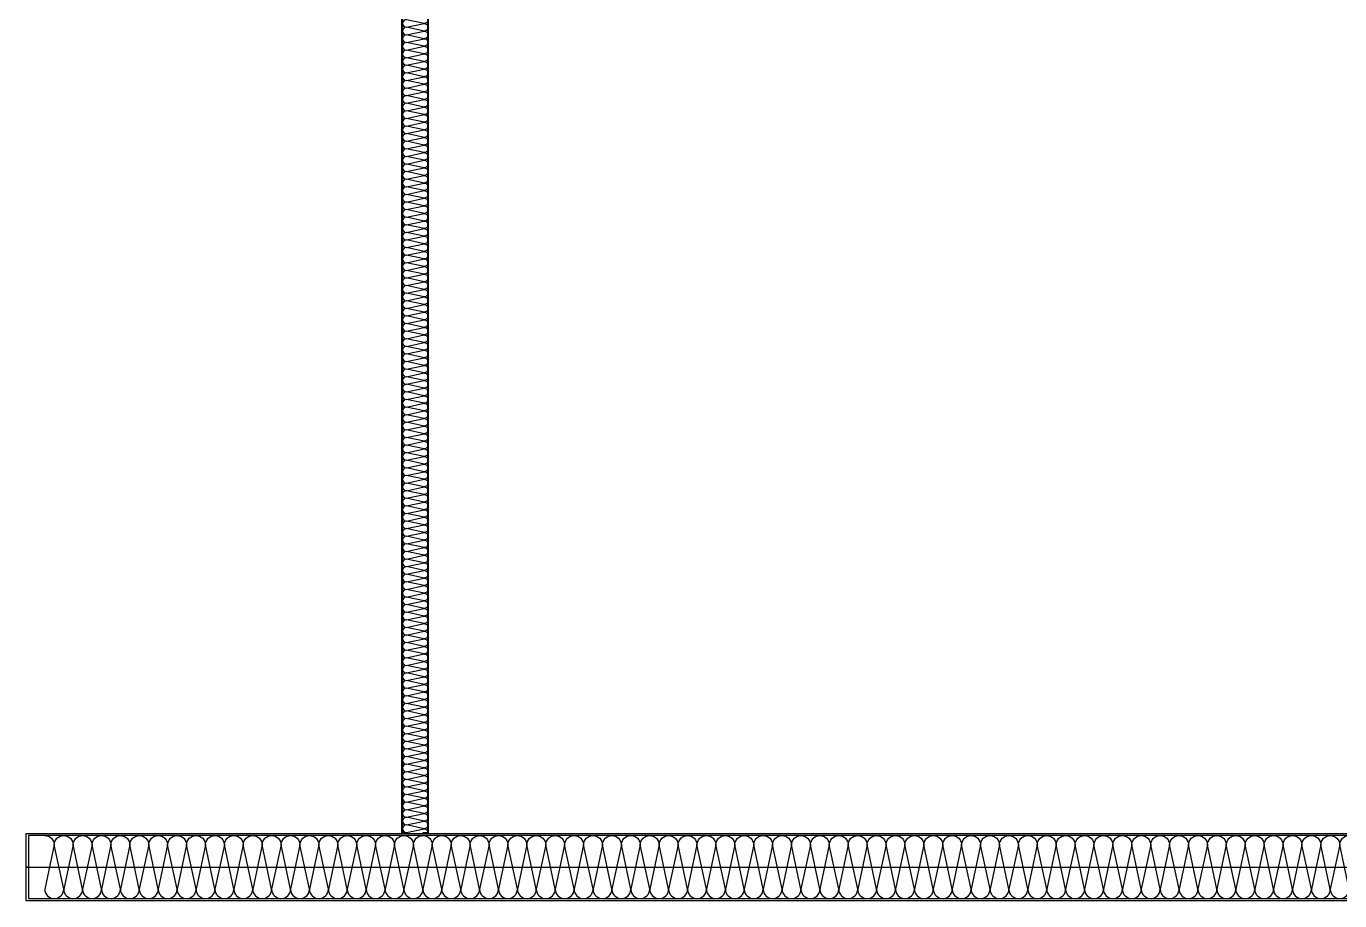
# Model space of a CAD drawing. Header units: millimetres. Extents: x 9 to 147, y 4 to 115.
# Drawn here: x 85.3 to 87.739, y 72.475 to 74.098 of the extents above; entities that cross this region are included whole.
import ezdxf

# ---------------------------------------------------------------- set-up
doc = ezdxf.new("R2010")
doc.units = ezdxf.units.MM
doc.header["$LTSCALE"] = 200
doc.linetypes.add('XR-PLAN$0$CEN-GAUN', pattern=[32.2, 30, -1, 0.2, -1])
for name, color, linetype in [('XR-PLAN$0$CEN', 252, 'XR-PLAN$0$CEN-GAUN'), ('XR-PLAN$0$ELE-4', 252, 'Continuous'), ('XR-PLAN$0$ELE-6', 252, 'Continuous'), ('XR-PLAN$0$HAT-INS', 252, 'Continuous'), ('XR-PLAN$0$Panel', 252, 'Continuous')]:
    doc.layers.add(name, color=color, linetype=linetype)

# ---------------------------------------------------------------- blocks, each defined once
blk = doc.blocks.new('*U102')
at = {"layer": 'XR-PLAN$0$HAT-INS'}
for points in [[(-5764.4, 0, -0.414214), (-5779.4, 15), (-5764.4, 85, 1), (-5794.4, 85), (-5779.4, 15, -0.414214), (-5794.4, 0, 0.414214)], [(-5734.4, 0, -0.414214), (-5749.4, 15), (-5734.4, 85, 1), (-5764.4, 85), (-5749.4, 15, -0.414214), (-5764.4, 0, 0.414214)], [(-5704.4, 0, -0.414214), (-5719.4, 15), (-5704.4, 85, 1), (-5734.4, 85), (-5719.4, 15, -0.414214), (-5734.4, 0, 0.414214)], [(-5674.4, 0, -0.414214), (-5689.4, 15), (-5674.4, 85, 1), (-5704.4, 85), (-5689.4, 15, -0.414214), (-5704.4, 0, 0.414214)], [(-5644.4, 0, -0.414214), (-5659.4, 15), (-5644.4, 85, 1), (-5674.4, 85), (-5659.4, 15, -0.414214), (-5674.4, 0, 0.414214)], [(-5614.4, 0, -0.414214), (-5629.4, 15), (-5614.4, 85, 1), (-5644.4, 85), (-5629.4, 15, -0.414214), (-5644.4, 0, 0.414214)], [(-5584.4, 0, -0.414214), (-5599.4, 15), (-5584.4, 85, 1), (-5614.4, 85), (-5599.4, 15, -0.414214), (-5614.4, 0, 0.414214)], [(-5554.4, 0, -0.414214), (-5569.4, 15), (-5554.4, 85, 1), (-5584.4, 85), (-5569.4, 15, -0.414214), (-5584.4, 0, 0.414214)], [(-5524.4, 0, -0.414214), (-5539.4, 15), (-5524.4, 85, 1), (-5554.4, 85), (-5539.4, 15, -0.414214), (-5554.4, 0, 0.414214)], [(-5494.4, 0, -0.414214), (-5509.4, 15), (-5494.4, 85, 1), (-5524.4, 85), (-5509.4, 15, -0.414214), (-5524.4, 0, 0.414214)], [(-5464.4, 0, -0.414214), (-5479.4, 15), (-5464.4, 85, 1), (-5494.4, 85), (-5479.4, 15, -0.414214), (-5494.4, 0, 0.414214)], [(-5434.4, 0, -0.414214), (-5449.4, 15), (-5434.4, 85, 1), (-5464.4, 85), (-5449.4, 15, -0.414214), (-5464.4, 0, 0.414214)], [(-5404.4, 0, -0.414214), (-5419.4, 15), (-5404.4, 85, 1), (-5434.4, 85), (-5419.4, 15, -0.414214), (-5434.4, 0, 0.414214)], [(-5374.4, 0, -0.414214), (-5389.4, 15), (-5374.4, 85, 1), (-5404.4, 85), (-5389.4, 15, -0.414214), (-5404.4, 0, 0.414214)], [(-5344.4, 0, -0.414214), (-5359.4, 15), (-5344.4, 85, 1), (-5374.4, 85), (-5359.4, 15, -0.414214), (-5374.4, 0, 0.414214)], [(-5314.4, 0, -0.414214), (-5329.4, 15), (-5314.4, 85, 1), (-5344.4, 85), (-5329.4, 15, -0.414214), (-5344.4, 0, 0.414214)], [(-5284.4, 0, -0.414214), (-5299.4, 15), (-5284.4, 85, 1), (-5314.4, 85), (-5299.4, 15, -0.414214), (-5314.4, 0, 0.414214)], [(-5254.4, 0, -0.414214), (-5269.4, 15), (-5254.4, 85, 1), (-5284.4, 85), (-5269.4, 15, -0.414214), (-5284.4, 0, 0.414214)], [(-5224.4, 0, -0.414214), (-5239.4, 15), (-5224.4, 85, 1), (-5254.4, 85), (-5239.4, 15, -0.414214), (-5254.4, 0, 0.414214)], [(-5194.4, 0, -0.414214), (-5209.4, 15), (-5194.4, 85, 1), (-5224.4, 85), (-5209.4, 15, -0.414214), (-5224.4, 0, 0.414214)], [(-5164.4, 0, -0.414214), (-5179.4, 15), (-5164.4, 85, 1), (-5194.4, 85), (-5179.4, 15, -0.414214), (-5194.4, 0, 0.414214)], [(-5134.4, 0, -0.414214), (-5149.4, 15), (-5134.4, 85, 1), (-5164.4, 85), (-5149.4, 15, -0.414214), (-5164.4, 0, 0.414214)], [(-5104.4, 0, -0.414214), (-5119.4, 15), (-5104.4, 85, 1), (-5134.4, 85), (-5119.4, 15, -0.414214), (-5134.4, 0, 0.414214)], [(-5074.4, 0, -0.414214), (-5089.4, 15), (-5074.4, 85, 1), (-5104.4, 85), (-5089.4, 15, -0.414214), (-5104.4, 0, 0.414214)], [(-5044.4, 0, -0.414214), (-5059.4, 15), (-5044.4, 85, 1), (-5074.4, 85), (-5059.4, 15, -0.414214), (-5074.4, 0, 0.414214)], [(-5014.4, 0, -0.414214), (-5029.4, 15), (-5014.4, 85, 1), (-5044.4, 85), (-5029.4, 15, -0.414214), (-5044.4, 0, 0.414214)], [(-4984.4, 0, -0.414214), (-4999.4, 15), (-4984.4, 85, 1), (-5014.4, 85), (-4999.4, 15, -0.414214), (-5014.4, 0, 0.414214)], [(-4954.4, 0, -0.414214), (-4969.4, 15), (-4954.4, 85, 1), (-4984.4, 85), (-4969.4, 15, -0.414214), (-4984.4, 0, 0.414214)], [(-4924.4, 0, -0.414214), (-4939.4, 15), (-4924.4, 85, 1), (-4954.4, 85), (-4939.4, 15, -0.414214), (-4954.4, 0, 0.414214)], [(-4894.4, 0, -0.414214), (-4909.4, 15), (-4894.4, 85, 1), (-4924.4, 85), (-4909.4, 15, -0.414214), (-4924.4, 0, 0.414214)], [(-4864.4, 0, -0.414214), (-4879.4, 15), (-4864.4, 85, 1), (-4894.4, 85), (-4879.4, 15, -0.414214), (-4894.4, 0, 0.414214)], [(-4834.4, 0, -0.414214), (-4849.4, 15), (-4834.4, 85, 1), (-4864.4, 85), (-4849.4, 15, -0.414214), (-4864.4, 0, 0.414214)], [(-4804.4, 0, -0.414214), (-4819.4, 15), (-4804.4, 85, 1), (-4834.4, 85), (-4819.4, 15, -0.414214), (-4834.4, 0, 0.414214)], [(-4774.4, 0, -0.414214), (-4789.4, 15), (-4774.4, 85, 1), (-4804.4, 85), (-4789.4, 15, -0.414214), (-4804.4, 0, 0.414214)], [(-4744.4, 0, -0.414214), (-4759.4, 15), (-4744.4, 85, 1), (-4774.4, 85), (-4759.4, 15, -0.414214), (-4774.4, 0, 0.414214)], [(-4714.4, 0, -0.414214), (-4729.4, 15), (-4714.4, 85, 1), (-4744.4, 85), (-4729.4, 15, -0.414214), (-4744.4, 0, 0.414214)], [(-4684.4, 0, -0.414214), (-4699.4, 15), (-4684.4, 85, 1), (-4714.4, 85), (-4699.4, 15, -0.414214), (-4714.4, 0, 0.414214)], [(-4654.4, 0, -0.414214), (-4669.4, 15), (-4654.4, 85, 1), (-4684.4, 85), (-4669.4, 15, -0.414214), (-4684.4, 0, 0.414214)], [(-4624.4, 0, -0.414214), (-4639.4, 15), (-4624.4, 85, 1), (-4654.4, 85), (-4639.4, 15, -0.414214), (-4654.4, 0, 0.414214)], [(-4594.4, 0, -0.414214), (-4609.4, 15), (-4594.4, 85, 1), (-4624.4, 85), (-4609.4, 15, -0.414214), (-4624.4, 0, 0.414214)], [(-4564.4, 0, -0.414214), (-4579.4, 15), (-4564.4, 85, 1), (-4594.4, 85), (-4579.4, 15, -0.414214), (-4594.4, 0, 0.414214)], [(-4534.4, 0, -0.414214), (-4549.4, 15), (-4534.4, 85, 1), (-4564.4, 85), (-4549.4, 15, -0.414214), (-4564.4, 0, 0.414214)], [(-4504.4, 0, -0.414214), (-4519.4, 15), (-4504.4, 85, 1), (-4534.4, 85), (-4519.4, 15, -0.414214), (-4534.4, 0, 0.414214)], [(-4474.4, 0, -0.414214), (-4489.4, 15), (-4474.4, 85, 1), (-4504.4, 85), (-4489.4, 15, -0.414214), (-4504.4, 0, 0.414214)], [(-4444.4, 0, -0.414214), (-4459.4, 15), (-4444.4, 85, 1), (-4474.4, 85), (-4459.4, 15, -0.414214), (-4474.4, 0, 0.414214)], [(-4414.4, 0, -0.414214), (-4429.4, 15), (-4414.4, 85, 1), (-4444.4, 85), (-4429.4, 15, -0.414214), (-4444.4, 0, 0.414214)], [(-4384.4, 0, -0.414214), (-4399.4, 15), (-4384.4, 85, 1), (-4414.4, 85), (-4399.4, 15, -0.414214), (-4414.4, 0, 0.414214)], [(-4354.4, 0, -0.414214), (-4369.4, 15), (-4354.4, 85, 1), (-4384.4, 85), (-4369.4, 15, -0.414214), (-4384.4, 0, 0.414214)], [(-4324.4, 0, -0.414214), (-4339.4, 15), (-4324.4, 85, 1), (-4354.4, 85), (-4339.4, 15, -0.414214), (-4354.4, 0, 0.414214)], [(-4294.4, 0, -0.414214), (-4309.4, 15), (-4294.4, 85, 1), (-4324.4, 85), (-4309.4, 15, -0.414214), (-4324.4, 0, 0.414214)], [(-4264.4, 0, -0.414214), (-4279.4, 15), (-4264.4, 85, 1), (-4294.4, 85), (-4279.4, 15, -0.414214), (-4294.4, 0, 0.414214)], [(-4234.4, 0, -0.414214), (-4249.4, 15), (-4234.4, 85, 1), (-4264.4, 85), (-4249.4, 15, -0.414214), (-4264.4, 0, 0.414214)], [(-4204.4, 0, -0.414214), (-4219.4, 15), (-4204.4, 85, 1), (-4234.4, 85), (-4219.4, 15, -0.414214), (-4234.4, 0, 0.414214)], [(-4174.4, 0, -0.414214), (-4189.4, 15), (-4174.4, 85, 1), (-4204.4, 85), (-4189.4, 15, -0.414214), (-4204.4, 0, 0.414214)], [(-4144.4, 0, -0.414214), (-4159.4, 15), (-4144.4, 85, 1), (-4174.4, 85), (-4159.4, 15, -0.414214), (-4174.4, 0, 0.414214)], [(-4114.4, 0, -0.414214), (-4129.4, 15), (-4114.4, 85, 1), (-4144.4, 85), (-4129.4, 15, -0.414214), (-4144.4, 0, 0.414214)], [(-4084.4, 0, -0.414214), (-4099.4, 15), (-4084.4, 85, 1), (-4114.4, 85), (-4099.4, 15, -0.414214), (-4114.4, 0, 0.414214)], [(-4054.4, 0, -0.414214), (-4069.4, 15), (-4054.4, 85, 1), (-4084.4, 85), (-4069.4, 15, -0.414214), (-4084.4, 0, 0.414214)], [(-4024.4, 0, -0.414214), (-4039.4, 15), (-4024.4, 85, 1), (-4054.4, 85), (-4039.4, 15, -0.414214), (-4054.4, 0, 0.414214)], [(-3994.4, 0, -0.414214), (-4009.4, 15), (-3994.4, 85, 1), (-4024.4, 85), (-4009.4, 15, -0.414214), (-4024.4, 0, 0.414214)], [(-3964.4, 0, -0.414214), (-3979.4, 15), (-3964.4, 85, 1), (-3994.4, 85), (-3979.4, 15, -0.414214), (-3994.4, 0, 0.414214)], [(-3934.4, 0, -0.414214), (-3949.4, 15), (-3934.4, 85, 1), (-3964.4, 85), (-3949.4, 15, -0.414214), (-3964.4, 0, 0.414214)], [(-3904.4, 0, -0.414214), (-3919.4, 15), (-3904.4, 85, 1), (-3934.4, 85), (-3919.4, 15, -0.414214), (-3934.4, 0, 0.414214)], [(-3874.4, 0, -0.414214), (-3889.4, 15), (-3874.4, 85, 1), (-3904.4, 85), (-3889.4, 15, -0.414214), (-3904.4, 0, 0.414214)], [(-3844.4, 0, -0.414214), (-3859.4, 15), (-3844.4, 85, 1), (-3874.4, 85), (-3859.4, 15, -0.414214), (-3874.4, 0, 0.414214)], [(-3814.4, 0, -0.414214), (-3829.4, 15), (-3814.4, 85, 1), (-3844.4, 85), (-3829.4, 15, -0.414214), (-3844.4, 0, 0.414214)], [(-3784.4, 0, -0.414214), (-3799.4, 15), (-3784.4, 85, 1), (-3814.4, 85), (-3799.4, 15, -0.414214), (-3814.4, 0, 0.414214)], [(-3754.4, 0, -0.414214), (-3769.4, 15), (-3754.4, 85, 1), (-3784.4, 85), (-3769.4, 15, -0.414214), (-3784.4, 0, 0.414214)], [(-3724.4, 0, -0.414214), (-3739.4, 15), (-3724.4, 85, 1), (-3754.4, 85), (-3739.4, 15, -0.414214), (-3754.4, 0, 0.414214)]]:
    blk.add_lwpolyline(points, format="xyb", dxfattribs=at)
blk = doc.blocks.new('*U144')
at = {"layer": 'XR-PLAN$0$HAT-INS'}
for points in [[(-14360.2, 0, -0.414214), (-14375.2, 15), (-14360.2, 85, 1), (-14390.2, 85), (-14375.2, 15, -0.414214), (-14390.2, 0, 0.414214)], [(-14330.2, 0, -0.414214), (-14345.2, 15), (-14330.2, 85, 1), (-14360.2, 85), (-14345.2, 15, -0.414214), (-14360.2, 0, 0.414214)], [(-14300.2, 0, -0.414214), (-14315.2, 15), (-14300.2, 85, 1), (-14330.2, 85), (-14315.2, 15, -0.414214), (-14330.2, 0, 0.414214)], [(-14270.2, 0, -0.414214), (-14285.2, 15), (-14270.2, 85, 1), (-14300.2, 85), (-14285.2, 15, -0.414214), (-14300.2, 0, 0.414214)], [(-14240.2, 0, -0.414214), (-14255.2, 15), (-14240.2, 85, 1), (-14270.2, 85), (-14255.2, 15, -0.414214), (-14270.2, 0, 0.414214)], [(-14210.2, 0, -0.414214), (-14225.2, 15), (-14210.2, 85, 1), (-14240.2, 85), (-14225.2, 15, -0.414214), (-14240.2, 0, 0.414214)], [(-14180.2, 0, -0.414214), (-14195.2, 15), (-14180.2, 85, 1), (-14210.2, 85), (-14195.2, 15, -0.414214), (-14210.2, 0, 0.414214)], [(-14150.2, 0, -0.414214), (-14165.2, 15), (-14150.2, 85, 1), (-14180.2, 85), (-14165.2, 15, -0.414214), (-14180.2, 0, 0.414214)], [(-14120.2, 0, -0.414214), (-14135.2, 15), (-14120.2, 85, 1), (-14150.2, 85), (-14135.2, 15, -0.414214), (-14150.2, 0, 0.414214)], [(-14090.2, 0, -0.414214), (-14105.2, 15), (-14090.2, 85, 1), (-14120.2, 85), (-14105.2, 15, -0.414214), (-14120.2, 0, 0.414214)], [(-14060.2, 0, -0.414214), (-14075.2, 15), (-14060.2, 85, 1), (-14090.2, 85), (-14075.2, 15, -0.414214), (-14090.2, 0, 0.414214)], [(-14030.2, 0, -0.414214), (-14045.2, 15), (-14030.2, 85, 1), (-14060.2, 85), (-14045.2, 15, -0.414214), (-14060.2, 0, 0.414214)], [(-14000.2, 0, -0.414214), (-14015.2, 15), (-14000.2, 85, 1), (-14030.2, 85), (-14015.2, 15, -0.414214), (-14030.2, 0, 0.414214)], [(-13970.2, 0, -0.414214), (-13985.2, 15), (-13970.2, 85, 1), (-14000.2, 85), (-13985.2, 15, -0.414214), (-14000.2, 0, 0.414214)], [(-13940.2, 0, -0.414214), (-13955.2, 15), (-13940.2, 85, 1), (-13970.2, 85), (-13955.2, 15, -0.414214), (-13970.2, 0, 0.414214)], [(-13910.2, 0, -0.414214), (-13925.2, 15), (-13910.2, 85, 1), (-13940.2, 85), (-13925.2, 15, -0.414214), (-13940.2, 0, 0.414214)], [(-13880.2, 0, -0.414214), (-13895.2, 15), (-13880.2, 85, 1), (-13910.2, 85), (-13895.2, 15, -0.414214), (-13910.2, 0, 0.414214)], [(-13850.2, 0, -0.414214), (-13865.2, 15), (-13850.2, 85, 1), (-13880.2, 85), (-13865.2, 15, -0.414214), (-13880.2, 0, 0.414214)], [(-13820.2, 0, -0.414214), (-13835.2, 15), (-13820.2, 85, 1), (-13850.2, 85), (-13835.2, 15, -0.414214), (-13850.2, 0, 0.414214)], [(-13790.2, 0, -0.414214), (-13805.2, 15), (-13790.2, 85, 1), (-13820.2, 85), (-13805.2, 15, -0.414214), (-13820.2, 0, 0.414214)], [(-13760.2, 0, -0.414214), (-13775.2, 15), (-13760.2, 85, 1), (-13790.2, 85), (-13775.2, 15, -0.414214), (-13790.2, 0, 0.414214)], [(-13730.2, 0, -0.414214), (-13745.2, 15), (-13730.2, 85, 1), (-13760.2, 85), (-13745.2, 15, -0.414214), (-13760.2, 0, 0.414214)], [(-13700.2, 0, -0.414214), (-13715.2, 15), (-13700.2, 85, 1), (-13730.2, 85), (-13715.2, 15, -0.414214), (-13730.2, 0, 0.414214)], [(-13670.2, 0, -0.414214), (-13685.2, 15), (-13670.2, 85, 1), (-13700.2, 85), (-13685.2, 15, -0.414214), (-13700.2, 0, 0.414214)], [(-13640.2, 0, -0.414214), (-13655.2, 15), (-13640.2, 85, 1), (-13670.2, 85), (-13655.2, 15, -0.414214), (-13670.2, 0, 0.414214)], [(-13610.2, 0, -0.414214), (-13625.2, 15), (-13610.2, 85, 1), (-13640.2, 85), (-13625.2, 15, -0.414214), (-13640.2, 0, 0.414214)], [(-13580.2, 0, -0.414214), (-13595.2, 15), (-13580.2, 85, 1), (-13610.2, 85), (-13595.2, 15, -0.414214), (-13610.2, 0, 0.414214)], [(-13550.2, 0, -0.414214), (-13565.2, 15), (-13550.2, 85, 1), (-13580.2, 85), (-13565.2, 15, -0.414214), (-13580.2, 0, 0.414214)], [(-13520.2, 0, -0.414214), (-13535.2, 15), (-13520.2, 85, 1), (-13550.2, 85), (-13535.2, 15, -0.414214), (-13550.2, 0, 0.414214)], [(-13490.2, 0, -0.414214), (-13505.2, 15), (-13490.2, 85, 1), (-13520.2, 85), (-13505.2, 15, -0.414214), (-13520.2, 0, 0.414214)], [(-13460.2, 0, -0.414214), (-13475.2, 15), (-13460.2, 85, 1), (-13490.2, 85), (-13475.2, 15, -0.414214), (-13490.2, 0, 0.414214)], [(-13430.2, 0, -0.414214), (-13445.2, 15), (-13430.2, 85, 1), (-13460.2, 85), (-13445.2, 15, -0.414214), (-13460.2, 0, 0.414214)], [(-13400.2, 0, -0.414214), (-13415.2, 15), (-13400.2, 85, 1), (-13430.2, 85), (-13415.2, 15, -0.414214), (-13430.2, 0, 0.414214)], [(-13370.2, 0, -0.414214), (-13385.2, 15), (-13370.2, 85, 1), (-13400.2, 85), (-13385.2, 15, -0.414214), (-13400.2, 0, 0.414214)], [(-13340.2, 0, -0.414214), (-13355.2, 15), (-13340.2, 85, 1), (-13370.2, 85), (-13355.2, 15, -0.414214), (-13370.2, 0, 0.414214)], [(-13310.2, 0, -0.414214), (-13325.2, 15), (-13310.2, 85, 1), (-13340.2, 85), (-13325.2, 15, -0.414214), (-13340.2, 0, 0.414214)], [(-13280.2, 0, -0.414214), (-13295.2, 15), (-13280.2, 85, 1), (-13310.2, 85), (-13295.2, 15, -0.414214), (-13310.2, 0, 0.414214)], [(-13250.2, 0, -0.414214), (-13265.2, 15), (-13250.2, 85, 1), (-13280.2, 85), (-13265.2, 15, -0.414214), (-13280.2, 0, 0.414214)], [(-13220.2, 0, -0.414214), (-13235.2, 15), (-13220.2, 85, 1), (-13250.2, 85), (-13235.2, 15, -0.414214), (-13250.2, 0, 0.414214)], [(-13190.2, 0, -0.414214), (-13205.2, 15), (-13190.2, 85, 1), (-13220.2, 85), (-13205.2, 15, -0.414214), (-13220.2, 0, 0.414214)], [(-13160.2, 0, -0.414214), (-13175.2, 15), (-13160.2, 85, 1), (-13190.2, 85), (-13175.2, 15, -0.414214), (-13190.2, 0, 0.414214)], [(-13130.2, 0, -0.414214), (-13145.2, 15), (-13130.2, 85, 1), (-13160.2, 85), (-13145.2, 15, -0.414214), (-13160.2, 0, 0.414214)], [(-13100.2, 0, -0.414214), (-13115.2, 15), (-13100.2, 85, 1), (-13130.2, 85), (-13115.2, 15, -0.414214), (-13130.2, 0, 0.414214)], [(-13070.2, 0, -0.414214), (-13085.2, 15), (-13070.2, 85, 1), (-13100.2, 85), (-13085.2, 15, -0.414214), (-13100.2, 0, 0.414214)], [(-13040.2, 0, -0.414214), (-13055.2, 15), (-13040.2, 85, 1), (-13070.2, 85), (-13055.2, 15, -0.414214), (-13070.2, 0, 0.414214)], [(-13010.2, 0, -0.414214), (-13025.2, 15), (-13010.2, 85, 1), (-13040.2, 85), (-13025.2, 15, -0.414214), (-13040.2, 0, 0.414214)], [(-12980.2, 0, -0.414214), (-12995.2, 15), (-12980.2, 85, 1), (-13010.2, 85), (-12995.2, 15, -0.414214), (-13010.2, 0, 0.414214)], [(-12950.2, 0, -0.414214), (-12965.2, 15), (-12950.2, 85, 1), (-12980.2, 85), (-12965.2, 15, -0.414214), (-12980.2, 0, 0.414214)], [(-12920.2, 0, -0.414214), (-12935.2, 15), (-12920.2, 85, 1), (-12950.2, 85), (-12935.2, 15, -0.414214), (-12950.2, 0, 0.414214)], [(-12890.2, 0, -0.414214), (-12905.2, 15), (-12890.2, 85, 1), (-12920.2, 85), (-12905.2, 15, -0.414214), (-12920.2, 0, 0.414214)], [(-12860.2, 0, -0.414214), (-12875.2, 15), (-12860.2, 85, 1), (-12890.2, 85), (-12875.2, 15, -0.414214), (-12890.2, 0, 0.414214)], [(-12830.2, 0, -0.414214), (-12845.2, 15), (-12830.2, 85, 1), (-12860.2, 85), (-12845.2, 15, -0.414214), (-12860.2, 0, 0.414214)], [(-12800.2, 0, -0.414214), (-12815.2, 15), (-12800.2, 85, 1), (-12830.2, 85), (-12815.2, 15, -0.414214), (-12830.2, 0, 0.414214)], [(-12770.2, 0, -0.414214), (-12785.2, 15), (-12770.2, 85, 1), (-12800.2, 85), (-12785.2, 15, -0.414214), (-12800.2, 0, 0.414214)], [(-12740.2, 0, -0.414214), (-12755.2, 15), (-12740.2, 85, 1), (-12770.2, 85), (-12755.2, 15, -0.414214), (-12770.2, 0, 0.414214)], [(-12710.2, 0, -0.414214), (-12725.2, 15), (-12710.2, 85, 1), (-12740.2, 85), (-12725.2, 15, -0.414214), (-12740.2, 0, 0.414214)], [(-12680.2, 0, -0.414214), (-12695.2, 15), (-12680.2, 85, 1), (-12710.2, 85), (-12695.2, 15, -0.414214), (-12710.2, 0, 0.414214)], [(-12650.2, 0, -0.414214), (-12665.2, 15), (-12650.2, 85, 1), (-12680.2, 85), (-12665.2, 15, -0.414214), (-12680.2, 0, 0.414214)], [(-12620.2, 0, -0.414214), (-12635.2, 15), (-12620.2, 85, 1), (-12650.2, 85), (-12635.2, 15, -0.414214), (-12650.2, 0, 0.414214)], [(-12590.2, 0, -0.414214), (-12605.2, 15), (-12590.2, 85, 1), (-12620.2, 85), (-12605.2, 15, -0.414214), (-12620.2, 0, 0.414214)], [(-12560.2, 0, -0.414214), (-12575.2, 15), (-12560.2, 85, 1), (-12590.2, 85), (-12575.2, 15, -0.414214), (-12590.2, 0, 0.414214)], [(-12530.2, 0, -0.414214), (-12545.2, 15), (-12530.2, 85, 1), (-12560.2, 85), (-12545.2, 15, -0.414214), (-12560.2, 0, 0.414214)], [(-12500.2, 0, -0.414214), (-12515.2, 15), (-12500.2, 85, 1), (-12530.2, 85), (-12515.2, 15, -0.414214), (-12530.2, 0, 0.414214)], [(-12470.2, 0, -0.414214), (-12485.2, 15), (-12470.2, 85, 1), (-12500.2, 85), (-12485.2, 15, -0.414214), (-12500.2, 0, 0.414214)], [(-12440.2, 0, -0.414214), (-12455.2, 15), (-12440.2, 85, 1), (-12470.2, 85), (-12455.2, 15, -0.414214), (-12470.2, 0, 0.414214)], [(-12410.2, 0, -0.414214), (-12425.2, 15), (-12410.2, 85, 1), (-12440.2, 85), (-12425.2, 15, -0.414214), (-12440.2, 0, 0.414214)], [(-12380.2, 0, -0.414214), (-12395.2, 15), (-12380.2, 85, 1), (-12410.2, 85), (-12395.2, 15, -0.414214), (-12410.2, 0, 0.414214)], [(-12350.2, 0, -0.414214), (-12365.2, 15), (-12350.2, 85, 1), (-12380.2, 85), (-12365.2, 15, -0.414214), (-12380.2, 0, 0.414214)], [(-12320.2, 0, -0.414214), (-12335.2, 15), (-12320.2, 85, 1), (-12350.2, 85), (-12335.2, 15, -0.414214), (-12350.2, 0, 0.414214)], [(-12290.2, 0, -0.414214), (-12305.2, 15), (-12290.2, 85, 1), (-12320.2, 85), (-12305.2, 15, -0.414214), (-12320.2, 0, 0.414214)], [(-12260.2, 0, -0.414214), (-12275.2, 15), (-12260.2, 85, 1), (-12290.2, 85), (-12275.2, 15, -0.414214), (-12290.2, 0, 0.414214)], [(-12230.2, 0, -0.414214), (-12245.2, 15), (-12230.2, 85, 1), (-12260.2, 85), (-12245.2, 15, -0.414214), (-12260.2, 0, 0.414214)], [(-12200.2, 0, -0.414214), (-12215.2, 15), (-12200.2, 85, 1), (-12230.2, 85), (-12215.2, 15, -0.414214), (-12230.2, 0, 0.414214)], [(-12170.2, 0, -0.414214), (-12185.2, 15), (-12170.2, 85, 1), (-12200.2, 85), (-12185.2, 15, -0.414214), (-12200.2, 0, 0.414214)], [(-12140.2, 0, -0.414214), (-12155.2, 15), (-12140.2, 85, 1), (-12170.2, 85), (-12155.2, 15, -0.414214), (-12170.2, 0, 0.414214)], [(-12110.2, 0, -0.414214), (-12125.2, 15), (-12110.2, 85, 1), (-12140.2, 85), (-12125.2, 15, -0.414214), (-12140.2, 0, 0.414214)], [(-12080.2, 0, -0.414214), (-12095.2, 15), (-12080.2, 85, 1), (-12110.2, 85), (-12095.2, 15, -0.414214), (-12110.2, 0, 0.414214)], [(-12050.2, 0, -0.414214), (-12065.2, 15), (-12050.2, 85, 1), (-12080.2, 85), (-12065.2, 15, -0.414214), (-12080.2, 0, 0.414214)], [(-12020.2, 0, -0.414214), (-12035.2, 15), (-12020.2, 85, 1), (-12050.2, 85), (-12035.2, 15, -0.414214), (-12050.2, 0, 0.414214)], [(-11990.2, 0, -0.414214), (-12005.2, 15), (-11990.2, 85, 1), (-12020.2, 85), (-12005.2, 15, -0.414214), (-12020.2, 0, 0.414214)], [(-11960.2, 0, -0.414214), (-11975.2, 15), (-11960.2, 85, 1), (-11990.2, 85), (-11975.2, 15, -0.414214), (-11990.2, 0, 0.414214)], [(-11930.2, 0, -0.414214), (-11945.2, 15), (-11930.2, 85, 1), (-11960.2, 85), (-11945.2, 15, -0.414214), (-11960.2, 0, 0.414214)], [(-11900.2, 0, -0.414214), (-11915.2, 15), (-11900.2, 85, 1), (-11930.2, 85), (-11915.2, 15, -0.414214), (-11930.2, 0, 0.414214)], [(-11870.2, 0, -0.414214), (-11885.2, 15), (-11870.2, 85, 1), (-11900.2, 85), (-11885.2, 15, -0.414214), (-11900.2, 0, 0.414214)], [(-11840.2, 0, -0.414214), (-11855.2, 15), (-11840.2, 85, 1), (-11870.2, 85), (-11855.2, 15, -0.414214), (-11870.2, 0, 0.414214)], [(-11810.2, 0, -0.414214), (-11825.2, 15), (-11810.2, 85, 1), (-11840.2, 85), (-11825.2, 15, -0.414214), (-11840.2, 0, 0.414214)], [(-11780.2, 0, -0.414214), (-11795.2, 15), (-11780.2, 85, 1), (-11810.2, 85), (-11795.2, 15, -0.414214), (-11810.2, 0, 0.414214)], [(-11750.2, 0, -0.414214), (-11765.2, 15), (-11750.2, 85, 1), (-11780.2, 85), (-11765.2, 15, -0.414214), (-11780.2, 0, 0.414214)], [(-11720.2, 0, -0.414214), (-11735.2, 15), (-11720.2, 85, 1), (-11750.2, 85), (-11735.2, 15, -0.414214), (-11750.2, 0, 0.414214)], [(-11690.2, 0, -0.414214), (-11705.2, 15), (-11690.2, 85, 1), (-11720.2, 85), (-11705.2, 15, -0.414214), (-11720.2, 0, 0.414214)], [(-11660.2, 0, -0.414214), (-11675.2, 15), (-11660.2, 85, 1), (-11690.2, 85), (-11675.2, 15, -0.414214), (-11690.2, 0, 0.414214)], [(-11630.2, 0, -0.414214), (-11645.2, 15), (-11630.2, 85, 1), (-11660.2, 85), (-11645.2, 15, -0.414214), (-11660.2, 0, 0.414214)], [(-11600.2, 0, -0.414214), (-11615.2, 15), (-11600.2, 85, 1), (-11630.2, 85), (-11615.2, 15, -0.414214), (-11630.2, 0, 0.414214)], [(-11570.2, 0, -0.414214), (-11585.2, 15), (-11570.2, 85, 1), (-11600.2, 85), (-11585.2, 15, -0.414214), (-11600.2, 0, 0.414214)], [(-11540.2, 0, -0.414214), (-11555.2, 15), (-11540.2, 85, 1), (-11570.2, 85), (-11555.2, 15, -0.414214), (-11570.2, 0, 0.414214)], [(-11510.2, 0, -0.414214), (-11525.2, 15), (-11510.2, 85, 1), (-11540.2, 85), (-11525.2, 15, -0.414214), (-11540.2, 0, 0.414214)], [(-11480.2, 0, -0.414214), (-11495.2, 15), (-11480.2, 85, 1), (-11510.2, 85), (-11495.2, 15, -0.414214), (-11510.2, 0, 0.414214)], [(-11450.2, 0, -0.414214), (-11465.2, 15), (-11450.2, 85, 1), (-11480.2, 85), (-11465.2, 15, -0.414214), (-11480.2, 0, 0.414214)], [(-11420.2, 0, -0.414214), (-11435.2, 15), (-11420.2, 85, 1), (-11450.2, 85), (-11435.2, 15, -0.414214), (-11450.2, 0, 0.414214)], [(-11390.2, 0, -0.414214), (-11405.2, 15), (-11390.2, 85, 1), (-11420.2, 85), (-11405.2, 15, -0.414214), (-11420.2, 0, 0.414214)], [(-11360.2, 0, -0.414214), (-11375.2, 15), (-11360.2, 85, 1), (-11390.2, 85), (-11375.2, 15, -0.414214), (-11390.2, 0, 0.414214)], [(-11330.2, 0, -0.414214), (-11345.2, 15), (-11330.2, 85, 1), (-11360.2, 85), (-11345.2, 15, -0.414214), (-11360.2, 0, 0.414214)], [(-11300.2, 0, -0.414214), (-11315.2, 15), (-11300.2, 85, 1), (-11330.2, 85), (-11315.2, 15, -0.414214), (-11330.2, 0, 0.414214)], [(-11270.2, 0, -0.414214), (-11285.2, 15), (-11270.2, 85, 1), (-11300.2, 85), (-11285.2, 15, -0.414214), (-11300.2, 0, 0.414214)], [(-11240.2, 0, -0.414214), (-11255.2, 15), (-11240.2, 85, 1), (-11270.2, 85), (-11255.2, 15, -0.414214), (-11270.2, 0, 0.414214)], [(-11210.2, 0, -0.414214), (-11225.2, 15), (-11210.2, 85, 1), (-11240.2, 85), (-11225.2, 15, -0.414214), (-11240.2, 0, 0.414214)], [(-11180.2, 0, -0.414214), (-11195.2, 15), (-11180.2, 85, 1), (-11210.2, 85), (-11195.2, 15, -0.414214), (-11210.2, 0, 0.414214)]]:
    blk.add_lwpolyline(points, format="xyb", dxfattribs=at)

msp = doc.modelspace()

# ---------------------------------------------------------------- linework, layer by layer
at = {"layer": 'XR-PLAN$0$CEN'}
msp.add_line((85.3, 72.5375), (91.2, 72.5375), dxfattribs=at)
at = {"layer": 'XR-PLAN$0$ELE-4'}
for p, q in [((85.9971, 72.6), (85.9971, 86.2)), ((86.0471, 72.6), (86.0471, 86.2))]:
    msp.add_line(p, q, dxfattribs=at)
at = {"layer": 'XR-PLAN$0$ELE-4', "ltscale": 253}
msp.add_lwpolyline([(86.0371, 72.6), (86.0371, 72.6016), (86.0455, 72.6016), (86.0455, 86.2), (85.9987, 86.2), (85.9987, 72.6016), (86.0071, 72.6016), (86.0071, 72.6)], dxfattribs=at)
at = {"layer": 'XR-PLAN$0$ELE-6'}
msp.add_lwpolyline([(85.3, 72.475), (85.3, 72.6), (91.2, 72.6), (91.2, 72.475), (85.3, 72.475)], dxfattribs=at)
at = {"layer": 'XR-PLAN$0$Panel'}
msp.add_lwpolyline([(85.3, 72.5375), (85.304, 72.5375), (85.304, 72.479), (91.196, 72.479), (91.196, 72.596), (85.304, 72.596), (85.304, 72.5375), (85.3, 72.5375)], dxfattribs=at)

# ---------------------------------------------------------------- block references
at = {"layer": 'XR-PLAN$0$HAT-INS'}
for name, p, xscale, yscale, zscale, rotation in [('*U144', (86.0457, 79.365), 0.0004700000000000002, 0.0004700000000000002, 0.0004700000000000002, 90), ('*U102', (80.9768, 72.596), 0.00117, 0.00117, 0.00117, 180)]:
    msp.add_blockref(name, p, dxfattribs=dict(at, xscale=xscale, yscale=yscale, zscale=zscale, rotation=rotation))

doc.saveas('drawing.dxf')
